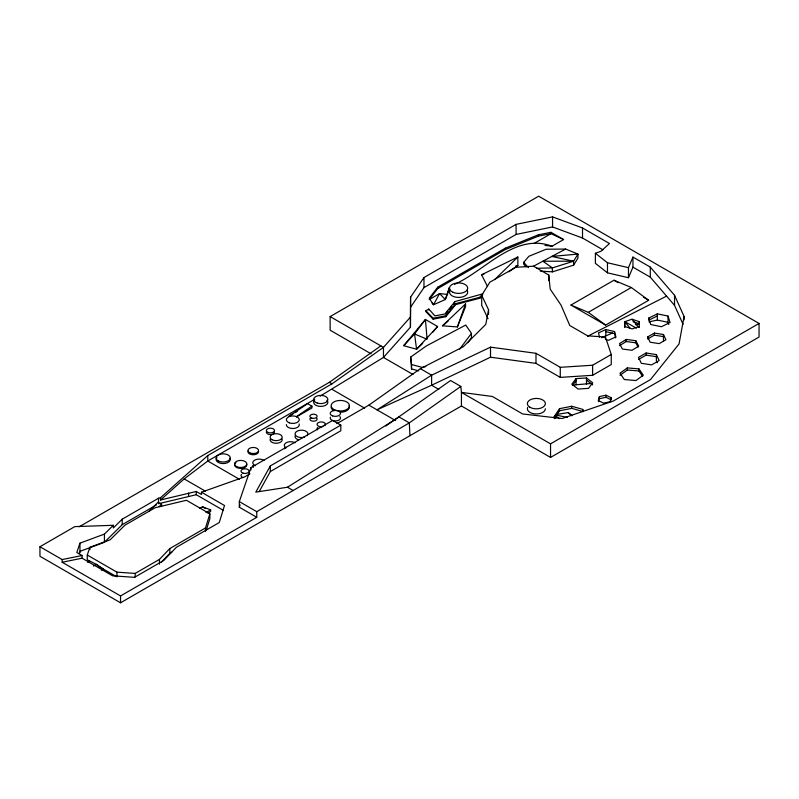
<?xml version="1.0" encoding="UTF-8"?>
<svg xmlns="http://www.w3.org/2000/svg" width="799" height="799" viewBox="0 0 799 799"><rect width="100%" height="100%" fill="white"/><g stroke="black" fill="none" stroke-linecap="round" stroke-linejoin="round"><path stroke-width="1.2" d="M320.099 396.164L383.47 357.443L410.436 327.191L410.576 297.158L423.969 277.543L516.074 224.369L552.558 216.879L582.521 227.975L609.477 243.525L600.888 251.315L595.385 253.283L595.385 263.35L607.47 272.829L628.473 277.722L632.948 267.146L632.948 257.078L650.296 267.106L674.536 295.28L684.074 316.454L684.074 319.81M410.436 327.191L410.576 297.158M684.074 316.454L679.05 343.93L650.556 379.515L613.223 401.068L562.067 418.516L522.686 413.972L492.394 396.484L461.432 392.389L460.813 386.416L450.586 380.514L385.777 426.037M611.255 354.476L592.618 365.233L560.269 367.32L535.989 353.308L490.516 347.156L431.62 375.18L376.988 409.837L431.62 385.238L490.516 357.213L535.989 363.375L560.269 377.388L592.618 375.3L611.255 364.544L611.255 354.476L605.422 337.018L587.684 335.85L569.787 325.513L561.048 305.168L550.181 289.088L548.763 275.006L533.472 266.177L515.615 267.325L489.837 282.217L481.697 295.32L488.559 309.762L485.762 324.424L463.37 346.696L420.374 368.679L368.878 405.153L336.928 423.61M582.621 411.545L583.19 409.517L571.784 406.252L559.55 408.669L553.607 417.458M599.43 396.584L598.241 400.549L603.595 403.125L610.136 401.737L611.325 397.772L605.972 395.195L599.43 396.584L598.541 401.657M205.513 531.515L205.513 527.939L209.867 513.817L186.427 500.274L155.116 507.755L124.964 525.163L110.202 539.764L89.888 547.285L87.281 555.035L87.281 559.799L96.409 564.364L103.301 569.048L101.303 570.196M206.242 530.356L209.867 518.581L209.867 513.817M160.539 497.717L158.542 498.216L122.217 519.18L113.318 527.979L113.318 525.293L104.429 534.092L79.96 543.16L76.824 552.489L82.087 555.525L82.087 558.211L112.569 575.809L134.502 577.337L163.785 560.429L176.329 547.325L219.266 522.536L224.509 505.517L201.458 492.204L201.458 494.471L196.264 491.475L160.539 499.984L160.539 497.717L207.78 455.55L331.975 383.85L383.47 347.375L410.436 317.123M79.171 553.677L79.96 551.35L104.429 542.281L122.217 524.683L156.404 504.948M460.813 386.416L409.318 422.901L256.769 511.67L256.769 517.303L239.32 507.225L239.32 501.592L250.976 467.595L332.664 420.434L340.813 425.138L340.813 430.771L270.322 471.56L259.276 491.475M239.32 507.225L240.129 504.878M457.408 326.941L465.547 303.9L442.486 325.812L457.408 326.941L465.547 306.636L465.547 303.9M628.473 277.722L628.473 267.665L632.948 257.078M447.021 295.46L445.273 299.545L433.517 304.759L432.089 303.041M340.813 425.138L270.322 465.927L255.79 492.134L287.46 487.23L399.091 416.988L409.318 422.901L409.947 435.715M540.194 271.091L552.379 271.86L573.602 265.178L573.602 261.213L577.957 254.082L565.662 249.058L546.166 249.228L528.868 256.289L523.715 262.332L523.715 264.229L526.072 266.876M573.602 265.178L577.957 258.057L577.957 254.082L551.839 256.429L573.602 261.213L552.379 267.895L536.529 268.304M554.266 418.576L559.55 410.766L559.55 408.669M410.576 307.225L423.969 287.61L516.074 234.437L552.558 226.946L582.521 238.032L603.005 249.857M459.635 349.183L471.44 333.393L465.727 325.043L426.376 345.927L410.696 357.043L411.565 368.978L418.706 370.856M467.755 342.751L471.44 337.817L471.44 333.393M422.711 343.42L416.579 349.243L403.695 345.687L414.561 333.962L425.418 319.47L437.582 326.491L433.078 331.965M576.059 378.616L571.854 384.169L578.086 389.043L588.503 388.364L592.708 382.821L586.486 377.947L576.059 378.616L576.059 384.858M572.553 385.338L576.059 380.714M563.565 239.56L551.02 232.319L538.456 234.766L505.338 248.169L437.702 287.221L429.233 298.257L433.517 304.759L439.6 293.553L447.46 294.441L449.328 287.59L445.273 299.545L439.6 293.553L429.233 299.605L437.702 288.579L505.338 249.528L538.456 236.124L551.02 233.668L563.565 239.56L552.029 246.222L544.938 245.393M482.586 293.892L455.011 301.563L444.833 314.017L434.906 315.865L428.793 309.063L425.907 310.731L425.907 311.68L433.108 319.181L445.812 316.714L445.812 315.765L455.61 303.67L479.929 297.238L482.586 293.892L482.586 294.841M445.812 316.714L455.61 304.619L479.929 298.187L481.927 295.68M445.612 314.007L447.959 311.131M449.527 309.213L451.874 306.347M453.442 304.429L455.011 301.563M403.695 345.687L425.418 319.47L427.085 339.255L414.561 333.962L414.561 332.574M437.582 326.491L416.579 349.243L414.561 333.962M87.281 555.035L116.954 572.164L135.161 573.432L159.46 559.4L169.877 548.514L205.513 527.939M161.068 562.486L169.877 553.278L171.755 552.199M148.944 511.35L158.072 502.251L161.568 504.269L161.568 506.526M159.151 506.676L161.568 504.269M494.681 279.64L517.852 256.988L517.852 265.538L508.753 271.86M160.539 499.984L184.16 478.911L207.78 461.013L314.696 399.29M442.486 325.812L448.019 321.208M627.325 367.9L619.994 373.213L624.309 379.535L635.954 380.544L643.275 375.22L638.96 368.898L627.325 367.9L627.325 369.997L619.994 375.31M79.111 526.811L329.348 382.331L380.843 345.857M296.429 416.629L311.92 406.162L307.585 403.665L288.998 416.219L293.133 413.832M454.551 284.344C485.093 270.851 514.916 232.279 552.029 246.222M626.216 339.435L619.515 343.59L622.401 349.023L631.989 350.292L638.691 346.137L635.804 340.704L626.216 339.435L626.216 341.533L619.515 345.687M371.136 353.847L330.137 330.187L330.137 316.584L538.656 196.204L759.05 323.445L759.05 337.048L550.541 457.428L461.432 405.982L120.539 602.796L39.95 556.264L39.95 546.736L74.796 526.611L113.318 525.293M534.181 243.395L551.02 233.668L551.02 232.319M295.201 412.644L297.258 411.445M296.429 416.928L311.92 407.989L311.92 406.162M87.61 562.296L89.608 561.138M249.927 473.827L244.684 476.863L201.458 492.204M93.413 566.091L96.409 564.364L98.577 566.311L115.905 576.319M199.66 508.394L202.457 506.786L210.646 509.902L210.646 511.51L207.85 513.128M205.982 512.588L210.646 509.902M570.935 305.068L613.962 280.229L631.32 287.5L648.668 300.264L605.642 325.103L570.935 305.068L588.294 312.339L605.642 325.103M588.294 312.339L631.32 287.5M39.95 546.736L62.172 559.56L62.172 562.246L120.539 595.944L256.769 517.303M647.659 336.938L654.341 333.083L663.47 334.491L665.917 339.765L659.225 343.62L650.106 342.212L647.659 336.938L647.659 339.036L654.341 335.181L663.47 336.589M646.081 352.998L638.541 357.353L641.297 363.295L651.594 364.893L659.135 360.539L656.379 354.596L646.081 352.998L646.081 355.096L638.541 359.45M461.432 405.982L461.432 392.389L550.541 443.835L759.05 323.445M533.422 266.257L565.662 249.058M587.635 336.229L666.586 296.109M487.55 286.611L481.587 274.766L517.852 256.988M648.698 318.092L657.337 313.847L668.014 316.054L670.051 322.496L661.412 326.731L650.736 324.534L648.698 318.092L648.698 320.189L657.337 315.945M606.411 339.765L608.588 340.254L615.929 336.888L614.531 331.535L605.812 329.558L598.481 332.923L599.59 337.208M601.617 337.717L612.503 333.003M624.788 326.861L624.788 321.657L632.019 319.24L639.26 321.637L639.28 327.36M639.28 326.461L632.059 328.888L624.808 326.481M481.587 274.766L484.004 274.147M515.435 266.157L517.852 265.538M158.542 503.72L196.264 494.711L223.47 510.411M425.817 366.561L422.281 367.38L411.565 364.554L410.696 357.043M635.634 324.704L639.25 323.935M648.898 321.887L657.337 320.089L668.014 322.297L668.693 324.434M599.43 398.681L605.972 397.293L611.325 399.87L611.325 397.772M62.172 559.56L82.087 555.525M62.172 562.246L82.087 558.211M559.55 410.766L571.784 408.349L583.19 411.615M425.907 310.731L433.108 318.232L445.812 315.765M556.763 414.411L568.139 412.604L572.224 415.47M572.364 385.098L591.16 383.47M573.602 261.213L542.871 261.213L552.379 267.895L552.379 271.86M627.325 369.997L638.96 370.996L642.666 376.419M626.216 341.533L635.804 342.801L638.121 347.146M646.081 355.096L656.379 356.694M555.655 415.011L567.34 417.388M605.812 331.655L614.531 333.632L615.649 337.917M595.385 253.283L607.47 262.761L628.473 267.665M633.048 321.677L639.26 323.735L639.26 321.637M624.798 327.38L624.788 321.657L636.443 328.149M632.948 267.146L650.296 277.163L674.536 305.348L683.075 324.294M613.962 280.229L618.166 282.656M643.415 297.228L648.668 300.264M330.137 316.584L383.47 347.375L383.47 357.443L412.993 374.481M420.374 368.679L431.62 375.18L431.62 385.238L438.841 389.403M329.348 382.331L331.975 383.85M368.878 405.153L395.585 420.574M331.975 389.313L364.664 408.179M287.46 487.23L293.283 490.596M239.41 479.28L207.78 461.013L207.78 455.55M239.32 501.592L256.769 511.67M184.16 478.911L205.333 491.125M202.457 506.786L205.523 508.554M586.486 380.044L592.708 384.918M555.435 415.55L559.22 418.626M568.139 412.604L571.824 415.83M523.715 262.332L528.429 267.625M632.019 319.24L638.751 327.45M624.788 321.657L630.231 328.449M488.029 318.711L481.697 305.388L481.697 295.32M657.297 362.816L656.379 360.828L656.379 354.596M554.866 415.939L555.615 418.267M674.536 295.28L674.536 305.348M668.014 316.054L668.014 322.297M663.47 334.491L663.47 340.734M657.337 313.847L657.337 320.089M654.341 333.083L654.341 335.181M650.296 267.106L650.296 277.163M638.96 368.898L638.96 370.996M635.804 340.704L635.804 342.801M614.531 331.535L614.531 333.632M607.47 262.761L607.47 272.829M605.972 395.195L605.972 397.293M605.812 329.558L605.812 335.79M605.422 337.018L605.422 339.255M592.618 365.233L592.618 375.3M586.486 377.947L586.486 384.179M582.521 227.975L582.521 238.032M571.784 406.252L571.784 408.349M560.269 367.32L560.269 377.388M552.558 216.879L552.558 226.946M550.541 443.835L550.541 457.428M548.763 275.006L548.763 280.599M538.456 234.766L538.456 236.124M535.989 353.308L535.989 363.375M516.074 224.369L516.074 234.437M505.338 248.169L505.338 249.528M490.516 347.156L490.516 357.213M488.559 309.762L488.559 314.237M479.929 297.238L479.929 298.187M455.61 303.67L455.61 304.619M437.702 287.221L437.702 288.579M433.108 318.232L433.108 319.181M428.793 309.063L428.793 310.012M423.969 277.543L423.969 287.61M411.565 364.554L411.565 368.978M270.322 465.927L270.322 471.56M250.976 467.595L250.976 469.852M196.264 491.475L196.264 494.711M188.584 493.033L188.584 496.259M169.877 548.514L169.877 553.278M159.46 559.4L159.46 564.164M158.542 498.216L158.542 502.611M135.161 573.432L135.161 576.998M122.217 519.18L122.217 524.683M120.539 595.944L120.539 602.796M116.954 572.164L116.954 576.928M104.429 534.092L104.429 542.281M89.888 547.285L89.888 549.672M79.96 543.16L79.96 552.688M316.634 418.097A3.605 2.077 0 0 1 313.518 421.213A3.605 2.077 0 0 1 310.392 418.097M274.367 431.64A4.065 2.347 0 0 1 270.442 434.596A4.065 2.347 0 0 1 266.506 431.64M304.689 437.073A6.422 3.705 0 0 1 295.161 434.506A6.422 3.705 0 0 1 302.601 430.212A6.422 3.705 0 0 1 307.046 435.725M298.267 439.74A6.422 3.705 0 0 1 295.28 435.565M258.526 451.535A5.283 3.046 0 0 1 252.864 454.751A5.283 3.046 0 0 1 248.08 451.095M253.353 467.375A6.332 3.655 0 0 1 252.804 465.507M326.931 400.249A7.121 4.105 0 0 1 320.769 406.411A7.121 4.105 0 0 1 314.606 400.249M229.962 458.256A7.111 4.105 0 0 1 222.571 463.58A7.111 4.105 0 0 1 216.879 457.597M246.472 463.64A6.172 3.566 0 0 1 239.6 468.364A6.172 3.566 0 0 1 235.955 462.571M243.016 477.522A4.025 2.327 0 0 1 241.548 474.346M281.897 438.711A6.052 3.496 0 0 1 276.464 443.285A6.052 3.496 0 0 1 270.212 439.07M299.166 423.959A6.482 3.745 0 0 1 293.393 428.494A6.482 3.745 0 0 1 286.352 424.599M284.524 448.788A6.262 3.615 0 0 1 285.153 447.919M317.443 429.882A4.185 2.417 0 0 1 317.822 427.475M339.895 416.569A5.164 2.976 0 0 1 335.9 420.953A5.164 2.976 0 0 1 330.406 417.148M349.123 405.532A9.159 5.293 0 0 1 340.394 412.244M333.892 410.726A9.159 5.293 0 0 1 331.146 407.001M545.367 408.768A9.009 5.203 0 0 1 535.18 413.922A9.009 5.203 0 0 1 527.65 407.42M255.44 465.727A6.332 3.655 0 0 1 254.472 460.254A6.332 3.655 0 0 1 263.99 460.414M286.152 447.879A6.262 3.615 0 0 1 286.152 442.766A6.262 3.615 0 0 1 295.011 442.766M322.996 426.546A4.185 2.417 0 0 1 317.073 424.559A4.185 2.417 0 0 1 322.327 422.022A4.185 2.417 0 0 1 324.664 425.747M467.025 290.227A9.089 5.243 0 0 1 458.516 297.438A9.089 5.243 0 0 1 450.237 290.137M268.404 432.559A4.065 2.347 0 0 0 274.506 430.531A4.065 2.347 0 0 0 268.404 428.494A4.065 2.347 0 0 0 268.404 432.559M311.71 418.077A3.605 2.077 0 0 0 317.113 416.279A3.605 2.077 0 0 0 311.71 414.471A3.605 2.077 0 0 0 311.71 418.077M529.987 407.3A9.009 5.203 0 0 0 545.058 404.973A9.009 5.203 0 0 0 534.022 398.601A9.009 5.203 0 0 0 529.987 407.3M249.737 452.783A5.283 3.046 0 0 0 258.427 451.125A5.283 3.046 0 0 0 251.595 447.61A5.283 3.046 0 0 0 249.737 452.783M317.213 403.056A7.121 4.105 0 0 0 327.88 399.49A7.121 4.105 0 0 0 317.213 395.934A7.121 4.105 0 0 0 317.213 403.056M218.387 460.953A7.111 4.105 0 0 0 230.122 458.806A7.111 4.105 0 0 0 221.043 454.012A7.111 4.105 0 0 0 218.387 460.953M236.704 466.676A6.172 3.566 0 0 0 246.751 464.569A6.172 3.566 0 0 0 238.571 460.604A6.172 3.566 0 0 0 236.704 466.676M243.016 473.148A4.025 2.327 0 0 0 249.058 471.13A4.025 2.327 0 0 0 243.016 469.113A4.025 2.327 0 0 0 243.016 473.148M289.338 422.851A6.482 3.745 0 0 0 299.305 419.855A6.482 3.745 0 0 0 289.837 416.369A6.482 3.745 0 0 0 289.338 422.851M272.089 439.77A6.052 3.496 0 0 0 282.067 437.892A6.052 3.496 0 0 0 274.267 433.847A6.052 3.496 0 0 0 272.089 439.77M333.892 409.497A9.159 5.293 0 0 0 349.173 407.041A9.159 5.293 0 0 0 337.847 400.629A9.159 5.293 0 0 0 333.892 409.497M332.664 415.929A5.164 2.976 0 0 0 340.524 413.463A5.164 2.976 0 0 0 332.893 410.766A5.164 2.976 0 0 0 332.664 415.929M453.003 292.294A9.089 5.243 0 0 0 467.595 288.898A9.089 5.243 0 0 0 455.2 283.295A9.089 5.243 0 0 0 453.003 292.294"/></g></svg>
